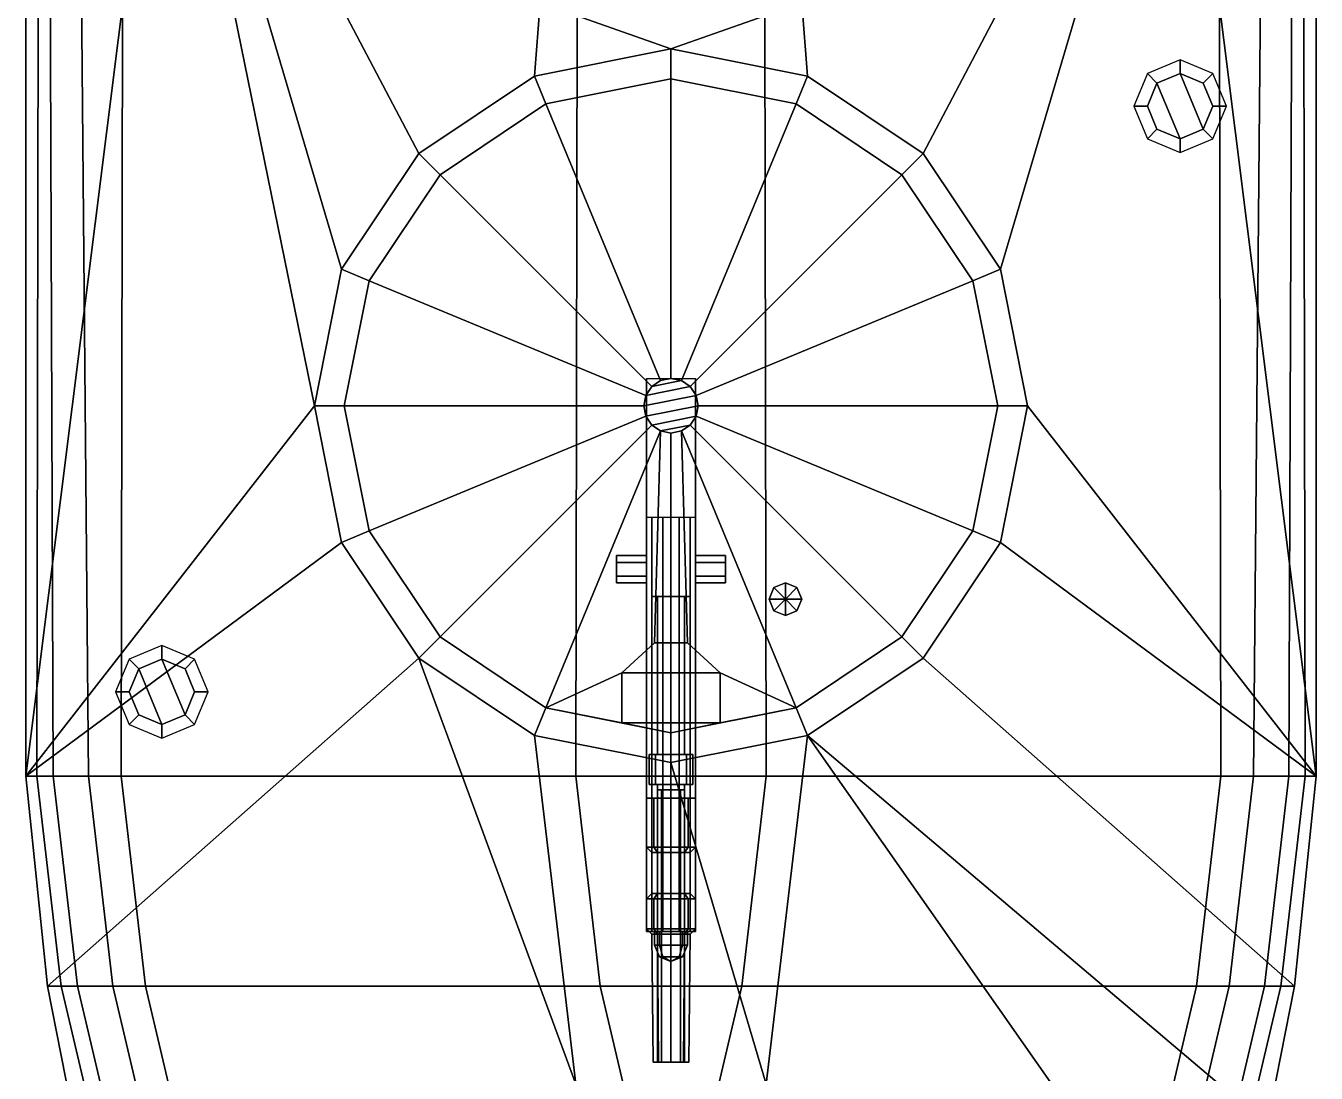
# Model space of a CAD drawing. Header units: millimetres. Extents: x -2.4 to 2.4, y -9.6 to 15.3.
# Drawn here: x -2.37 to 2.37, y -5.94 to -2.095 of the extents above; entities that cross this region are included whole.
import ezdxf

# ---------------------------------------------------------------- set-up
doc = ezdxf.new("R2010")
doc.units = ezdxf.units.MM
for name, color, linetype in [('gun', 1, 'Continuous'), ('sleeve', 5, 'Continuous'), ('superstructure', 3, 'Continuous'), ('turret', 2, 'Continuous')]:
    doc.layers.add(name, color=color, linetype=linetype)

msp = doc.modelspace()

# ---------------------------------------------------------------- linework, layer by layer
for points in [[(-2.37, 0.76, 0.71), (-2.37, 0.76, 0.54), (-2.37, -4.85, 0.54), (-2.37, -4.85, 0.71)], [(-2.37, 0.76, 0.54), (-2.32, 0.76, 0.54), (-2.33, -4.85, 0.54), (-2.37, -4.85, 0.54)], [(-2.32, 0.76), (-2.33, -4.85), (-2.33, -4.85, 0.54), (-2.32, 0.76, 0.54)], [(-2.29, 0.76, -0.21), (-2.27, -4.85, -0.23), (-2.33, -4.85), (-2.32, 0.76)], [(-2.19, 0.76, -0.34), (-2.14, -4.85, -0.36), (-2.27, -4.85, -0.23), (-2.29, 0.76, -0.21)], [(-2.01, 0.76, -0.41), (-2.02, -4.85, -0.39), (-2.14, -4.85, -0.36), (-2.19, 0.76, -0.34)], [(-0.34, 0.76, -0.42), (-0.35, -4.85, -0.42), (-2.02, -4.85, -0.39), (-2.01, 0.76, -0.41)], [(0.35, -4.85, -0.42), (-0.35, -4.85, -0.42), (-0.34, 0.76, -0.42), (0.34, 0.76, -0.42)], [(2.02, -4.85, -0.39), (0.35, -4.85, -0.42), (0.34, 0.76, -0.42), (2.01, 0.76, -0.41)], [(2.14, -4.85, -0.36), (2.02, -4.85, -0.39), (2.01, 0.76, -0.41), (2.19, 0.76, -0.34)], [(2.27, -4.85, -0.23), (2.14, -4.85, -0.36), (2.19, 0.76, -0.34), (2.29, 0.76, -0.21)], [(2.33, -4.85), (2.27, -4.85, -0.23), (2.29, 0.76, -0.21), (2.32, 0.76)], [(2.33, -4.85, 0.54), (2.33, -4.85), (2.32, 0.76), (2.32, 0.76, 0.54)], [(2.37, -4.85, 0.54), (2.33, -4.85, 0.54), (2.32, 0.76, 0.54), (2.37, 0.76, 0.54)], [(2.37, -4.85, 0.71), (2.37, -4.85, 0.54), (2.37, 0.76, 0.54), (2.37, 0.76, 0.71)], [(-2.37, -4.85, 0.54), (-2.33, -4.85, 0.54), (-2.24, -5.62, 0.54), (-2.29, -5.62, 0.54)], [(-2.37, -4.85, 0.71), (-2.37, -4.85, 0.54), (-2.29, -5.62, 0.54), (-2.29, -5.62, 0.71)], [(-2.27, -4.85, -0.23), (-2.18, -5.62, -0.23), (-2.24, -5.62), (-2.33, -4.85)], [(-2.33, -4.85), (-2.24, -5.62), (-2.24, -5.62, 0.54), (-2.33, -4.85, 0.54)], [(-2.14, -4.85, -0.36), (-2.05, -5.62, -0.36), (-2.18, -5.62, -0.23), (-2.27, -4.85, -0.23)], [(-2.02, -4.85, -0.39), (-1.93, -5.62, -0.39), (-2.05, -5.62, -0.36), (-2.14, -4.85, -0.36)], [(-0.35, -4.85, -0.42), (-0.26, -5.62, -0.42), (-1.93, -5.62, -0.39), (-2.02, -4.85, -0.39)], [(0.35, -4.85, -0.42), (0.26, -5.62, -0.42), (-0.26, -5.62, -0.42), (-0.35, -4.85, -0.42)], [(2.02, -4.85, -0.39), (1.93, -5.62, -0.39), (0.26, -5.62, -0.42), (0.35, -4.85, -0.42)], [(2.05, -5.62, -0.36), (1.93, -5.62, -0.39), (2.02, -4.85, -0.39), (2.14, -4.85, -0.36)], [(2.18, -5.62, -0.23), (2.05, -5.62, -0.36), (2.14, -4.85, -0.36), (2.27, -4.85, -0.23)], [(2.24, -5.62), (2.18, -5.62, -0.23), (2.27, -4.85, -0.23), (2.33, -4.85)], [(2.29, -5.62, 0.54), (2.24, -5.62, 0.54), (2.33, -4.85, 0.54), (2.37, -4.85, 0.54)], [(2.24, -5.62, 0.54), (2.24, -5.62), (2.33, -4.85), (2.33, -4.85, 0.54)], [(2.29, -5.62, 0.71), (2.29, -5.62, 0.54), (2.37, -4.85, 0.54), (2.37, -4.85, 0.71)], [(-2.29, -5.62, 0.71), (-2.29, -5.62, 0.54), (-2.19, -6.13, 0.54), (-2.19, -6.13, 0.71)], [(-2.29, -5.62, 0.54), (-2.24, -5.62, 0.54), (-2.12, -6.13, 0.54), (-2.19, -6.13, 0.54)], [(-2.18, -5.62, -0.23), (-2.06, -6.13, -0.23), (-2.12, -6.13), (-2.24, -5.62)], [(-2.24, -5.62), (-2.12, -6.13), (-2.12, -6.13, 0.54), (-2.24, -5.62, 0.54)], [(-2.05, -5.62, -0.36), (-1.93, -6.13, -0.36), (-2.06, -6.13, -0.23), (-2.18, -5.62, -0.23)], [(-1.93, -5.62, -0.39), (-1.81, -6.13, -0.39), (-1.93, -6.13, -0.36), (-2.05, -5.62, -0.36)], [(-0.26, -5.62, -0.42), (-0.14, -6.13, -0.42), (-1.81, -6.13, -0.39), (-1.93, -5.62, -0.39)], [(0.26, -5.62, -0.42), (0.14, -6.13, -0.42), (-0.14, -6.13, -0.42), (-0.26, -5.62, -0.42)], [(1.93, -5.62, -0.39), (1.81, -6.13, -0.39), (0.14, -6.13, -0.42), (0.26, -5.62, -0.42)], [(1.93, -6.13, -0.36), (1.81, -6.13, -0.39), (1.93, -5.62, -0.39), (2.05, -5.62, -0.36)], [(2.06, -6.13, -0.23), (1.93, -6.13, -0.36), (2.05, -5.62, -0.36), (2.18, -5.62, -0.23)], [(2.12, -6.13), (2.06, -6.13, -0.23), (2.18, -5.62, -0.23), (2.24, -5.62)], [(2.19, -6.13, 0.54), (2.12, -6.13, 0.54), (2.24, -5.62, 0.54), (2.29, -5.62, 0.54)], [(2.12, -6.13, 0.54), (2.12, -6.13), (2.24, -5.62), (2.24, -5.62, 0.54)], [(2.19, -6.13, 0.71), (2.19, -6.13, 0.54), (2.29, -5.62, 0.54), (2.29, -5.62, 0.71)]]:
    msp.add_3dface(points)
at = {"layer": 'gun'}
for points in [[(-0.0495, -4.77, 1.1205), (-0.07, -4.77, 1.17), (-0.07, -4.19, 1.17), (-0.0495, -4.19, 1.1205)], [(-0.07, -4.77, 1.17), (-0.0495, -4.77, 1.2195), (-0.0495, -4.19, 1.2195), (-0.07, -4.19, 1.17)], [(0, -4.77, 1.1), (-0.0495, -4.77, 1.1205), (-0.0495, -4.19, 1.1205), (0, -4.19, 1.1)], [(-0.0495, -4.77, 1.2195), (0, -4.77, 1.24), (0, -4.19, 1.24), (-0.0495, -4.19, 1.2195)], [(0.0495, -4.77, 1.1205), (0, -4.77, 1.1), (0, -4.19, 1.1), (0.0495, -4.19, 1.1205)], [(0, -4.77, 1.24), (0.0495, -4.77, 1.2195), (0.0495, -4.19, 1.2195), (0, -4.19, 1.24)], [(0.07, -4.77, 1.17), (0.0495, -4.77, 1.1205), (0.0495, -4.19, 1.1205), (0.07, -4.19, 1.17)], [(0.0495, -4.77, 1.2195), (0.07, -4.77, 1.17), (0.07, -4.19, 1.17), (0.0495, -4.19, 1.2195)], [(-0.0566, -4.77, 1.1134), (-0.08, -4.77, 1.17), (-0.07, -4.77, 1.17), (-0.0495, -4.77, 1.1205)], [(-0.0566, -4.88, 1.1134), (-0.08, -4.88, 1.17), (-0.08, -4.77, 1.17), (-0.0566, -4.77, 1.1134)], [(-0.08, -4.77, 1.17), (-0.0566, -4.77, 1.2266), (-0.0495, -4.77, 1.2195), (-0.07, -4.77, 1.17)], [(-0.08, -4.88, 1.17), (-0.0566, -4.88, 1.2266), (-0.0566, -4.77, 1.2266), (-0.08, -4.77, 1.17)], [(0, -4.77, 1.09), (-0.0566, -4.77, 1.1134), (-0.0495, -4.77, 1.1205), (0, -4.77, 1.1)], [(0, -4.88, 1.09), (-0.0566, -4.88, 1.1134), (-0.0566, -4.77, 1.1134), (0, -4.77, 1.09)], [(-0.0566, -4.77, 1.2266), (0, -4.77, 1.25), (0, -4.77, 1.24), (-0.0495, -4.77, 1.2195)], [(-0.0566, -4.88, 1.2266), (0, -4.88, 1.25), (0, -4.77, 1.25), (-0.0566, -4.77, 1.2266)], [(0.0566, -4.77, 1.1134), (0, -4.77, 1.09), (0, -4.77, 1.1), (0.0495, -4.77, 1.1205)], [(0.0566, -4.88, 1.1134), (0, -4.88, 1.09), (0, -4.77, 1.09), (0.0566, -4.77, 1.1134)], [(0, -4.77, 1.25), (0.0566, -4.77, 1.2266), (0.0495, -4.77, 1.2195), (0, -4.77, 1.24)], [(0, -4.88, 1.25), (0.0566, -4.88, 1.2266), (0.0566, -4.77, 1.2266), (0, -4.77, 1.25)], [(0.08, -4.77, 1.17), (0.0566, -4.77, 1.1134), (0.0495, -4.77, 1.1205), (0.07, -4.77, 1.17)], [(0.0566, -4.77, 1.2266), (0.08, -4.77, 1.17), (0.07, -4.77, 1.17), (0.0495, -4.77, 1.2195)], [(0.08, -4.88, 1.17), (0.0566, -4.88, 1.1134), (0.0566, -4.77, 1.1134), (0.08, -4.77, 1.17)], [(0.0566, -4.88, 1.2266), (0.08, -4.88, 1.17), (0.08, -4.77, 1.17), (0.0566, -4.77, 1.2266)], [(-0.0495, -4.88, 1.1205), (-0.07, -4.88, 1.17), (-0.08, -4.88, 1.17), (-0.0566, -4.88, 1.1134)], [(-0.07, -4.88, 1.17), (-0.0495, -4.88, 1.2195), (-0.0566, -4.88, 1.2266), (-0.08, -4.88, 1.17)], [(-0.0495, -4.93, 1.1205), (-0.07, -4.93, 1.17), (-0.07, -4.88, 1.17), (-0.0495, -4.88, 1.1205)], [(-0.07, -4.93, 1.17), (-0.0495, -4.93, 1.2195), (-0.0495, -4.88, 1.2195), (-0.07, -4.88, 1.17)], [(0, -4.88, 1.1), (-0.0495, -4.88, 1.1205), (-0.0566, -4.88, 1.1134), (0, -4.88, 1.09)], [(-0.0495, -4.88, 1.2195), (0, -4.88, 1.24), (0, -4.88, 1.25), (-0.0566, -4.88, 1.2266)], [(0, -4.93, 1.1), (-0.0495, -4.93, 1.1205), (-0.0495, -4.88, 1.1205), (0, -4.88, 1.1)], [(-0.0495, -4.93, 1.2195), (0, -4.93, 1.24), (0, -4.88, 1.24), (-0.0495, -4.88, 1.2195)], [(0.0495, -4.88, 1.1205), (0, -4.88, 1.1), (0, -4.88, 1.09), (0.0566, -4.88, 1.1134)], [(0.0495, -4.93, 1.1205), (0, -4.93, 1.1), (0, -4.88, 1.1), (0.0495, -4.88, 1.1205)], [(0, -4.88, 1.24), (0.0495, -4.88, 1.2195), (0.0566, -4.88, 1.2266), (0, -4.88, 1.25)], [(0, -4.93, 1.24), (0.0495, -4.93, 1.2195), (0.0495, -4.88, 1.2195), (0, -4.88, 1.24)], [(0.07, -4.88, 1.17), (0.0495, -4.88, 1.1205), (0.0566, -4.88, 1.1134), (0.08, -4.88, 1.17)], [(0.0495, -4.88, 1.2195), (0.07, -4.88, 1.17), (0.08, -4.88, 1.17), (0.0566, -4.88, 1.2266)], [(0.07, -4.93, 1.17), (0.0495, -4.93, 1.1205), (0.0495, -4.88, 1.1205), (0.07, -4.88, 1.17)], [(0.0495, -4.93, 1.2195), (0.07, -4.93, 1.17), (0.07, -4.88, 1.17), (0.0495, -4.88, 1.2195)], [(-0.05, -5.9, 1.17), (-0.0354, -5.9, 1.1346), (-0.0354, -4.9, 1.1346), (-0.05, -4.9, 1.17)], [(-0.0354, -5.9, 1.2054), (-0.05, -5.9, 1.17), (-0.05, -4.9, 1.17), (-0.0354, -4.9, 1.2054)], [(0, -5.9, 1.22), (-0.0354, -5.9, 1.2054), (-0.0354, -4.9, 1.2054), (0, -4.9, 1.22)], [(-0.0354, -5.9, 1.1346), (0, -5.9, 1.12), (0, -4.9, 1.12), (-0.0354, -4.9, 1.1346)], [(0.0354, -5.9, 1.2054), (0, -5.9, 1.22), (0, -4.9, 1.22), (0.0354, -4.9, 1.2054)], [(0, -5.9, 1.12), (0.0354, -5.9, 1.1346), (0.0354, -4.9, 1.1346), (0, -4.9, 1.12)], [(0.0354, -5.9, 1.1346), (0.05, -5.9, 1.17), (0.05, -4.9, 1.17), (0.0354, -4.9, 1.1346)], [(0.05, -5.9, 1.17), (0.0354, -5.9, 1.2054), (0.0354, -4.9, 1.2054), (0.05, -4.9, 1.17)], [(-0.0636, -4.93, 1.1064), (-0.09, -4.93, 1.17), (-0.07, -4.93, 1.17), (-0.0495, -4.93, 1.1205)], [(-0.0636, -5.11, 1.1064), (-0.09, -5.11, 1.17), (-0.09, -4.93, 1.17), (-0.0636, -4.93, 1.1064)], [(-0.09, -4.93, 1.17), (-0.0636, -4.93, 1.2336), (-0.0495, -4.93, 1.2195), (-0.07, -4.93, 1.17)], [(-0.09, -5.11, 1.17), (-0.0636, -5.11, 1.2336), (-0.0636, -4.93, 1.2336), (-0.09, -4.93, 1.17)], [(0, -4.93, 1.08), (-0.0636, -4.93, 1.1064), (-0.0495, -4.93, 1.1205), (0, -4.93, 1.1)], [(0, -5.11, 1.08), (-0.0636, -5.11, 1.1064), (-0.0636, -4.93, 1.1064), (0, -4.93, 1.08)], [(-0.0636, -4.93, 1.2336), (0, -4.93, 1.26), (0, -4.93, 1.24), (-0.0495, -4.93, 1.2195)], [(-0.0636, -5.11, 1.2336), (0, -5.11, 1.26), (0, -4.93, 1.26), (-0.0636, -4.93, 1.2336)], [(0.0636, -4.93, 1.1064), (0, -4.93, 1.08), (0, -4.93, 1.1), (0.0495, -4.93, 1.1205)], [(0.0636, -5.11, 1.1064), (0, -5.11, 1.08), (0, -4.93, 1.08), (0.0636, -4.93, 1.1064)], [(0, -4.93, 1.26), (0.0636, -4.93, 1.2336), (0.0495, -4.93, 1.2195), (0, -4.93, 1.24)], [(0, -5.11, 1.26), (0.0636, -5.11, 1.2336), (0.0636, -4.93, 1.2336), (0, -4.93, 1.26)], [(0.09, -4.93, 1.17), (0.0636, -4.93, 1.1064), (0.0495, -4.93, 1.1205), (0.07, -4.93, 1.17)], [(0.0636, -4.93, 1.2336), (0.09, -4.93, 1.17), (0.07, -4.93, 1.17), (0.0495, -4.93, 1.2195)], [(0.09, -5.11, 1.17), (0.0636, -5.11, 1.1064), (0.0636, -4.93, 1.1064), (0.09, -4.93, 1.17)], [(0.0636, -5.11, 1.2336), (0.09, -5.11, 1.17), (0.09, -4.93, 1.17), (0.0636, -4.93, 1.2336)], [(-0.0495, -5.13, 1.1205), (-0.07, -5.13, 1.17), (-0.09, -5.11, 1.17), (-0.0636, -5.11, 1.1064)], [(-0.07, -5.13, 1.17), (-0.0495, -5.13, 1.2195), (-0.0636, -5.11, 1.2336), (-0.09, -5.11, 1.17)], [(0, -5.13, 1.1), (-0.0495, -5.13, 1.1205), (-0.0636, -5.11, 1.1064), (0, -5.11, 1.08)], [(-0.0495, -5.13, 1.2195), (0, -5.13, 1.24), (0, -5.11, 1.26), (-0.0636, -5.11, 1.2336)], [(0.0495, -5.13, 1.1205), (0, -5.13, 1.1), (0, -5.11, 1.08), (0.0636, -5.11, 1.1064)], [(0, -5.13, 1.24), (0.0495, -5.13, 1.2195), (0.0636, -5.11, 1.2336), (0, -5.11, 1.26)], [(0.07, -5.13, 1.17), (0.0495, -5.13, 1.1205), (0.0636, -5.11, 1.1064), (0.09, -5.11, 1.17)], [(0.0495, -5.13, 1.2195), (0.07, -5.13, 1.17), (0.09, -5.11, 1.17), (0.0636, -5.11, 1.2336)], [(-0.0495, -5.28, 1.1205), (-0.07, -5.28, 1.17), (-0.07, -5.13, 1.17), (-0.0495, -5.13, 1.1205)], [(-0.07, -5.28, 1.17), (-0.0495, -5.28, 1.2195), (-0.0495, -5.13, 1.2195), (-0.07, -5.13, 1.17)], [(0, -5.28, 1.1), (-0.0495, -5.28, 1.1205), (-0.0495, -5.13, 1.1205), (0, -5.13, 1.1)], [(-0.0495, -5.28, 1.2195), (0, -5.28, 1.24), (0, -5.13, 1.24), (-0.0495, -5.13, 1.2195)], [(0.0495, -5.28, 1.1205), (0, -5.28, 1.1), (0, -5.13, 1.1), (0.0495, -5.13, 1.1205)], [(0, -5.28, 1.24), (0.0495, -5.28, 1.2195), (0.0495, -5.13, 1.2195), (0, -5.13, 1.24)], [(0.07, -5.28, 1.17), (0.0495, -5.28, 1.1205), (0.0495, -5.13, 1.1205), (0.07, -5.13, 1.17)], [(0.0495, -5.28, 1.2195), (0.07, -5.28, 1.17), (0.07, -5.13, 1.17), (0.0495, -5.13, 1.2195)], [(-0.07, -5.28, 1.17), (-0.0495, -5.28, 1.1205), (-0.0636, -5.3, 1.1064), (-0.09, -5.3, 1.17)], [(-0.0495, -5.28, 1.2195), (-0.07, -5.28, 1.17), (-0.09, -5.3, 1.17), (-0.0636, -5.3, 1.2336)], [(-0.0636, -5.41, 1.1064), (-0.09, -5.41, 1.17), (-0.09, -5.3, 1.17), (-0.0636, -5.3, 1.1064)], [(-0.09, -5.41, 1.17), (-0.0636, -5.41, 1.2336), (-0.0636, -5.3, 1.2336), (-0.09, -5.3, 1.17)], [(-0.0495, -5.28, 1.1205), (0, -5.28, 1.1), (0, -5.3, 1.08), (-0.0636, -5.3, 1.1064)], [(0, -5.28, 1.24), (-0.0495, -5.28, 1.2195), (-0.0636, -5.3, 1.2336), (0, -5.3, 1.26)], [(0, -5.41, 1.08), (-0.0636, -5.41, 1.1064), (-0.0636, -5.3, 1.1064), (0, -5.3, 1.08)], [(-0.0636, -5.41, 1.2336), (0, -5.41, 1.26), (0, -5.3, 1.26), (-0.0636, -5.3, 1.2336)], [(0, -5.28, 1.1), (0.0495, -5.28, 1.1205), (0.0636, -5.3, 1.1064), (0, -5.3, 1.08)], [(0.0495, -5.28, 1.2195), (0, -5.28, 1.24), (0, -5.3, 1.26), (0.0636, -5.3, 1.2336)], [(0.0636, -5.41, 1.1064), (0, -5.41, 1.08), (0, -5.3, 1.08), (0.0636, -5.3, 1.1064)], [(0, -5.41, 1.26), (0.0636, -5.41, 1.2336), (0.0636, -5.3, 1.2336), (0, -5.3, 1.26)], [(0.0495, -5.28, 1.1205), (0.07, -5.28, 1.17), (0.09, -5.3, 1.17), (0.0636, -5.3, 1.1064)], [(0.07, -5.28, 1.17), (0.0495, -5.28, 1.2195), (0.0636, -5.3, 1.2336), (0.09, -5.3, 1.17)], [(0.09, -5.41, 1.17), (0.0636, -5.41, 1.1064), (0.0636, -5.3, 1.1064), (0.09, -5.3, 1.17)], [(0.0636, -5.41, 1.2336), (0.09, -5.41, 1.17), (0.09, -5.3, 1.17), (0.0636, -5.3, 1.2336)], [(-0.0495, -5.43, 1.1205), (-0.07, -5.43, 1.17), (-0.09, -5.41, 1.17), (-0.0636, -5.41, 1.1064)], [(-0.07, -5.43, 1.17), (-0.0495, -5.43, 1.2195), (-0.0636, -5.41, 1.2336), (-0.09, -5.41, 1.17)], [(-0.046, -5.9, 1.124), (-0.065, -5.9, 1.17), (-0.07, -5.43, 1.17), (-0.0495, -5.43, 1.1205)], [(-0.065, -5.9, 1.17), (-0.046, -5.9, 1.216), (-0.0495, -5.43, 1.2195), (-0.07, -5.43, 1.17)], [(0, -5.43, 1.1), (-0.0495, -5.43, 1.1205), (-0.0636, -5.41, 1.1064), (0, -5.41, 1.08)], [(-0.0495, -5.43, 1.2195), (0, -5.43, 1.24), (0, -5.41, 1.26), (-0.0636, -5.41, 1.2336)], [(0, -5.9, 1.105), (-0.046, -5.9, 1.124), (-0.0495, -5.43, 1.1205), (0, -5.43, 1.1)], [(-0.046, -5.9, 1.216), (0, -5.9, 1.235), (0, -5.43, 1.24), (-0.0495, -5.43, 1.2195)], [(0.0495, -5.43, 1.1205), (0, -5.43, 1.1), (0, -5.41, 1.08), (0.0636, -5.41, 1.1064)], [(0, -5.43, 1.24), (0.0495, -5.43, 1.2195), (0.0636, -5.41, 1.2336), (0, -5.41, 1.26)], [(0.046, -5.9, 1.124), (0, -5.9, 1.105), (0, -5.43, 1.1), (0.0495, -5.43, 1.1205)], [(0, -5.9, 1.235), (0.046, -5.9, 1.216), (0.0495, -5.43, 1.2195), (0, -5.43, 1.24)], [(0.065, -5.9, 1.17), (0.046, -5.9, 1.124), (0.0495, -5.43, 1.1205), (0.07, -5.43, 1.17)], [(0.046, -5.9, 1.216), (0.065, -5.9, 1.17), (0.07, -5.43, 1.17), (0.0495, -5.43, 1.2195)], [(0.07, -5.43, 1.17), (0.0495, -5.43, 1.1205), (0.0636, -5.41, 1.1064), (0.09, -5.41, 1.17)], [(0.0495, -5.43, 1.2195), (0.07, -5.43, 1.17), (0.09, -5.41, 1.17), (0.0636, -5.41, 1.2336)], [(-0.05, -5.9, 1.17), (-0.0354, -5.9, 1.2054), (-0.046, -5.9, 1.216), (-0.065, -5.9, 1.17)], [(-0.0354, -5.9, 1.1346), (-0.05, -5.9, 1.17), (-0.065, -5.9, 1.17), (-0.046, -5.9, 1.124)], [(0, -5.9, 1.12), (-0.0354, -5.9, 1.1346), (-0.046, -5.9, 1.124), (0, -5.9, 1.105)], [(-0.0354, -5.9, 1.2054), (0, -5.9, 1.22), (0, -5.9, 1.235), (-0.046, -5.9, 1.216)], [(0.0354, -5.9, 1.1346), (0, -5.9, 1.12), (0, -5.9, 1.105), (0.046, -5.9, 1.124)], [(0, -5.9, 1.22), (0.0354, -5.9, 1.2054), (0.046, -5.9, 1.216), (0, -5.9, 1.235)], [(0.05, -5.9, 1.17), (0.0354, -5.9, 1.1346), (0.046, -5.9, 1.124), (0.065, -5.9, 1.17)], [(0.0354, -5.9, 1.2054), (0.05, -5.9, 1.17), (0.065, -5.9, 1.17), (0.046, -5.9, 1.216)]]:
    msp.add_3dface(points, dxfattribs=at)
at = {"layer": 'sleeve'}
for points in [[(-0.09, -3.39, 1.04), (-0.09, -3.39, 0.87), (-0.09, -5.42, 0.87), (-0.09, -5.42, 1.04)], [(-0.09, -3.39, 0.87), (0.09, -3.39, 0.87), (0.09, -5.42, 0.87), (-0.09, -5.42, 0.87)], [(0.09, -5.42, 1.04), (0.09, -5.42, 0.87), (0.09, -3.39, 0.87), (0.09, -3.39, 1.04)], [(-0.07, -3.9, 1.1), (-0.09, -3.9, 1.1), (-0.09, -5.42, 1.1), (-0.07, -5.42, 1.1)], [(-0.09, -3.9, 1.1), (-0.09, -3.9, 1.04), (-0.09, -5.42, 1.04), (-0.09, -5.42, 1.1)], [(-0.07, -5.42, 1.1), (-0.03, -5.42, 1.04), (-0.03, -3.9, 1.04), (-0.07, -3.9, 1.1)], [(-0.03, -5.42, 1.04), (0.03, -5.42, 1.04), (0.03, -3.9, 1.04), (-0.03, -3.9, 1.04)], [(0.07, -3.9, 1.1), (0.03, -3.9, 1.04), (0.03, -5.42, 1.04), (0.07, -5.42, 1.1)], [(0.07, -5.42, 1.1), (0.09, -5.42, 1.1), (0.09, -3.9, 1.1), (0.07, -3.9, 1.1)], [(0.09, -5.42, 1.1), (0.09, -5.42, 1.04), (0.09, -3.9, 1.04), (0.09, -3.9, 1.1)], [(-0.09, -4.04, 1.04), (-0.09, -4.065, 0.9967), (-0.2, -4.065, 0.9967), (-0.2, -4.04, 1.04)], [(-0.2, -4.14, 1.04), (-0.2, -4.04, 1.04), (-0.2, -4.065, 0.9967), (-0.2, -4.115, 0.9967)], [(-0.09, -4.065, 1.0833), (-0.09, -4.04, 1.04), (-0.2, -4.04, 1.04), (-0.2, -4.065, 1.0833)], [(-0.2, -4.115, 1.0833), (-0.2, -4.065, 1.0833), (-0.2, -4.04, 1.04), (-0.2, -4.14, 1.04)], [(-0.09, -4.065, 0.9967), (-0.09, -4.115, 0.9967), (-0.2, -4.115, 0.9967), (-0.2, -4.065, 0.9967)], [(-0.09, -4.115, 1.0833), (-0.09, -4.065, 1.0833), (-0.2, -4.065, 1.0833), (-0.2, -4.115, 1.0833)], [(0.09, -4.065, 0.9967), (0.09, -4.04, 1.04), (0.2, -4.04, 1.04), (0.2, -4.065, 0.9967)], [(0.09, -4.04, 1.04), (0.09, -4.065, 1.0833), (0.2, -4.065, 1.0833), (0.2, -4.04, 1.04)], [(0.09, -4.115, 0.9967), (0.09, -4.065, 0.9967), (0.2, -4.065, 0.9967), (0.2, -4.115, 0.9967)], [(0.09, -4.065, 1.0833), (0.09, -4.115, 1.0833), (0.2, -4.115, 1.0833), (0.2, -4.065, 1.0833)], [(0.2, -4.04, 1.04), (0.2, -4.14, 1.04), (0.2, -4.115, 0.9967), (0.2, -4.065, 0.9967)], [(0.2, -4.065, 1.0833), (0.2, -4.115, 1.0833), (0.2, -4.14, 1.04), (0.2, -4.04, 1.04)], [(-0.09, -4.115, 0.9967), (-0.09, -4.14, 1.04), (-0.2, -4.14, 1.04), (-0.2, -4.115, 0.9967)], [(-0.09, -4.14, 1.04), (-0.09, -4.115, 1.0833), (-0.2, -4.115, 1.0833), (-0.2, -4.14, 1.04)], [(0.09, -4.14, 1.04), (0.09, -4.115, 0.9967), (0.2, -4.115, 0.9967), (0.2, -4.14, 1.04)], [(0.09, -4.115, 1.0833), (0.09, -4.14, 1.04), (0.2, -4.14, 1.04), (0.2, -4.115, 1.0833)], [(-0.09, -5.42, 0.87), (0.09, -5.42, 0.87), (0.09, -5.42, 1.04), (-0.09, -5.42, 1.04)], [(-0.09, -5.42, 1.1), (-0.09, -5.42, 1.04), (-0.03, -5.42, 1.04), (-0.07, -5.42, 1.1)], [(-0.0424, -5.47, 0.8976), (-0.06, -5.47, 0.94), (-0.06, -5.42, 0.94), (-0.0424, -5.42, 0.8976)], [(-0.06, -5.47, 0.94), (-0.0424, -5.47, 0.9824), (-0.0424, -5.42, 0.9824), (-0.06, -5.42, 0.94)], [(0, -5.47, 0.88), (-0.0424, -5.47, 0.8976), (-0.0424, -5.42, 0.8976), (0, -5.42, 0.88)], [(-0.0424, -5.47, 0.9824), (0, -5.47, 1), (0, -5.42, 1), (-0.0424, -5.42, 0.9824)], [(0.0424, -5.47, 0.8976), (0, -5.47, 0.88), (0, -5.42, 0.88), (0.0424, -5.42, 0.8976)], [(0, -5.47, 1), (0.0424, -5.47, 0.9824), (0.0424, -5.42, 0.9824), (0, -5.42, 1)], [(0.03, -5.42, 1.04), (0.09, -5.42, 1.04), (0.09, -5.42, 1.1), (0.07, -5.42, 1.1)], [(0.06, -5.47, 0.94), (0.0424, -5.47, 0.8976), (0.0424, -5.42, 0.8976), (0.06, -5.42, 0.94)], [(0.0424, -5.47, 0.9824), (0.06, -5.47, 0.94), (0.06, -5.42, 0.94), (0.0424, -5.42, 0.9824)], [(-0.0424, -5.5124, 0.94), (-0.06, -5.47, 0.94), (-0.0424, -5.47, 0.8976), (-0.03, -5.5124, 0.91)], [(-0.03, -5.5124, 0.97), (-0.0424, -5.47, 0.9824), (-0.06, -5.47, 0.94), (-0.0424, -5.5124, 0.94)], [(-0.03, -5.5124, 0.91), (-0.0424, -5.47, 0.8976), (0, -5.47, 0.88), (0, -5.5124, 0.8976)], [(0, -5.5124, 0.9824), (0, -5.47, 1), (-0.0424, -5.47, 0.9824), (-0.03, -5.5124, 0.97)], [(0, -5.5124, 0.8976), (0, -5.47, 0.88), (0.0424, -5.47, 0.8976), (0.03, -5.5124, 0.91)], [(0.03, -5.5124, 0.97), (0.0424, -5.47, 0.9824), (0, -5.47, 1), (0, -5.5124, 0.9824)], [(0.03, -5.5124, 0.91), (0.0424, -5.47, 0.8976), (0.06, -5.47, 0.94), (0.0424, -5.5124, 0.94)], [(0.0424, -5.5124, 0.94), (0.06, -5.47, 0.94), (0.0424, -5.47, 0.9824), (0.03, -5.5124, 0.97)], [(0, -5.53, 0.94), (-0.0424, -5.5124, 0.94), (-0.03, -5.5124, 0.91), (0, -5.53, 0.94)], [(0, -5.53, 0.94), (-0.03, -5.5124, 0.97), (-0.0424, -5.5124, 0.94), (0, -5.53, 0.94)], [(0, -5.53, 0.94), (-0.03, -5.5124, 0.91), (0, -5.5124, 0.8976), (0, -5.53, 0.94)], [(0, -5.53, 0.94), (0, -5.5124, 0.9824), (-0.03, -5.5124, 0.97), (0, -5.53, 0.94)], [(0, -5.53, 0.94), (0.03, -5.5124, 0.91), (0.0424, -5.5124, 0.94), (0, -5.53, 0.94)], [(0, -5.53, 0.94), (0, -5.5124, 0.8976), (0.03, -5.5124, 0.91), (0, -5.53, 0.94)], [(0, -5.53, 0.94), (0.03, -5.5124, 0.97), (0, -5.5124, 0.9824), (0, -5.53, 0.94)], [(0, -5.53, 0.94), (0.0424, -5.5124, 0.94), (0.03, -5.5124, 0.97), (0, -5.53, 0.94)]]:
    msp.add_3dface(points, dxfattribs=at)
at = {"layer": 'superstructure'}
for points in [[(-2.37, 0.76, 0.71), (-2.37, -4.85, 0.71), (-1.86, -0.79, 0.71), (-2, 0.58, 0.71)], [(1.86, -0.79, 0.71), (2.37, -4.85, 0.71), (2.37, 0.76, 0.71), (2, 0.58, 0.71)], [(-1.86, -0.79, 0.71), (-1.86, -0.79, 0.71), (-2.37, -4.85, 0.71), (-1.31, -3.49, 0.71)], [(-0.48, -2.01, 0.71), (-1.86, -0.79, 0.71), (-0.9263, -2.5637, 0.71), (-0.5013, -2.2797, 0.71)], [(-1.86, -0.79, 0.71), (-1.86, -0.79, 0.71), (-1.31, -3.49, 0.71), (-1.2103, -2.9887, 0.71)], [(-1.86, -0.79, 0.71), (-1.86, -0.79, 0.71), (-1.2103, -2.9887, 0.71), (-0.9263, -2.5637, 0.71)], [(1.86, -0.79, 0.71), (0.48, -2.01, 0.71), (0.5013, -2.2797, 0.71), (0.9263, -2.5637, 0.71)], [(1.86, -0.79, 0.71), (1.86, -0.79, 0.71), (0.9263, -2.5637, 0.71), (1.2103, -2.9887, 0.71)], [(2.37, -4.85, 0.71), (1.86, -0.79, 0.71), (1.2103, -2.9887, 0.71), (1.31, -3.49, 0.71)], [(-0.48, -2.01, 0.71), (-0.48, -2.01, 0.71), (-0.5013, -2.2797, 0.71), (0, -2.18, 0.71)], [(-0.48, -2.01, 0.71), (-0.48, -2.01, 0.71), (0, -2.18, 0.71), (0.48, -2.01, 0.71)], [(0, -2.18, 0.71), (0, -2.18, 0.71), (0.5013, -2.2797, 0.71), (0.48, -2.01, 0.71)], [(0, -2.18, 0.71), (-0.5013, -2.2797, 0.71), (-0.4592, -2.3813, 0.8), (0, -2.29, 0.8)], [(0.5013, -2.2797, 0.71), (0, -2.18, 0.71), (0, -2.29, 0.8), (0.4592, -2.3813, 0.8)], [(1.87, -2.22, 0.73), (1.7498, -2.2698, 0.73), (1.7851, -2.3051, 0.78), (1.87, -2.27, 0.78)], [(1.9902, -2.2698, 0.73), (1.87, -2.22, 0.73), (1.87, -2.27, 0.78), (1.9549, -2.3051, 0.78)], [(1.7498, -2.2698, 0.73), (1.7, -2.39, 0.73), (1.75, -2.39, 0.78), (1.7851, -2.3051, 0.78)], [(1.7851, -2.3051, 0.78), (1.87, -2.51, 0.78), (1.9549, -2.4749, 0.78), (1.87, -2.27, 0.78)], [(1.87, -2.27, 0.71), (1.7851, -2.3051, 0.71), (1.7851, -2.3051, 0.73), (1.87, -2.27, 0.73)], [(1.87, -2.27, 0.78), (1.9549, -2.4749, 0.78), (1.99, -2.39, 0.78), (1.9549, -2.3051, 0.78)], [(1.9549, -2.3051, 0.71), (1.87, -2.27, 0.71), (1.87, -2.27, 0.73), (1.9549, -2.3051, 0.73)], [(2.04, -2.39, 0.73), (1.9902, -2.2698, 0.73), (1.9549, -2.3051, 0.78), (1.99, -2.39, 0.78)], [(-0.5013, -2.2797, 0.71), (-0.9263, -2.5637, 0.71), (-0.8485, -2.6415, 0.8), (-0.4592, -2.3813, 0.8)], [(0.9263, -2.5637, 0.71), (0.5013, -2.2797, 0.71), (0.4592, -2.3813, 0.8), (0.8485, -2.6415, 0.8)], [(1.75, -2.39, 0.78), (1.7851, -2.4749, 0.78), (1.87, -2.51, 0.78), (1.7851, -2.3051, 0.78)], [(1.7851, -2.3051, 0.71), (1.75, -2.39, 0.71), (1.75, -2.39, 0.73), (1.7851, -2.3051, 0.73)], [(1.99, -2.39, 0.71), (1.9549, -2.3051, 0.71), (1.9549, -2.3051, 0.73), (1.99, -2.39, 0.73)], [(1.7, -2.39, 0.73), (1.7498, -2.5102, 0.73), (1.7851, -2.4749, 0.78), (1.75, -2.39, 0.78)], [(1.75, -2.39, 0.71), (1.7851, -2.4749, 0.71), (1.7851, -2.4749, 0.73), (1.75, -2.39, 0.73)], [(1.9549, -2.4749, 0.71), (1.99, -2.39, 0.71), (1.99, -2.39, 0.73), (1.9549, -2.4749, 0.73)], [(1.9902, -2.5102, 0.73), (2.04, -2.39, 0.73), (1.99, -2.39, 0.78), (1.9549, -2.4749, 0.78)], [(1.7498, -2.5102, 0.73), (1.87, -2.56, 0.73), (1.87, -2.51, 0.78), (1.7851, -2.4749, 0.78)], [(1.7851, -2.4749, 0.71), (1.87, -2.51, 0.71), (1.87, -2.51, 0.73), (1.7851, -2.4749, 0.73)], [(1.87, -2.51, 0.71), (1.9549, -2.4749, 0.71), (1.9549, -2.4749, 0.73), (1.87, -2.51, 0.73)], [(1.87, -2.56, 0.73), (1.9902, -2.5102, 0.73), (1.9549, -2.4749, 0.78), (1.87, -2.51, 0.78)], [(-0.9263, -2.5637, 0.71), (-1.2103, -2.9887, 0.71), (-1.1087, -3.0308, 0.8), (-0.8485, -2.6415, 0.8)], [(1.2103, -2.9887, 0.71), (0.9263, -2.5637, 0.71), (0.8485, -2.6415, 0.8), (1.1087, -3.0308, 0.8)], [(-1.2103, -2.9887, 0.71), (-1.31, -3.49, 0.71), (-1.2, -3.49, 0.8), (-1.1087, -3.0308, 0.8)], [(1.31, -3.49, 0.71), (1.2103, -2.9887, 0.71), (1.1087, -3.0308, 0.8), (1.2, -3.49, 0.8)], [(-2.37, -4.85, 0.71), (-2.37, -4.85, 0.71), (-1.2103, -3.9913, 0.71), (-1.31, -3.49, 0.71)], [(-1.31, -3.49, 0.71), (-1.2103, -3.9913, 0.71), (-1.1087, -3.9492, 0.8), (-1.2, -3.49, 0.8)], [(1.2103, -3.9913, 0.71), (1.31, -3.49, 0.71), (1.2, -3.49, 0.8), (1.1087, -3.9492, 0.8)], [(2.37, -4.85, 0.71), (2.37, -4.85, 0.71), (1.31, -3.49, 0.71), (1.2103, -3.9913, 0.71)], [(-1.2103, -3.9913, 0.71), (-0.9263, -4.4163, 0.71), (-0.8485, -4.3385, 0.8), (-1.1087, -3.9492, 0.8)], [(0.9263, -4.4163, 0.71), (1.2103, -3.9913, 0.71), (1.1087, -3.9492, 0.8), (0.8485, -4.3385, 0.8)], [(-2.37, -4.85, 0.71), (-2.29, -5.62, 0.71), (-0.9263, -4.4163, 0.71), (-1.2103, -3.9913, 0.71)], [(2.29, -5.62, 0.71), (2.37, -4.85, 0.71), (1.2103, -3.9913, 0.71), (0.9263, -4.4163, 0.71)], [(-0.9263, -4.4163, 0.71), (-0.5013, -4.7003, 0.71), (-0.4592, -4.5987, 0.8), (-0.8485, -4.3385, 0.8)], [(0.5013, -4.7003, 0.71), (0.9263, -4.4163, 0.71), (0.8485, -4.3385, 0.8), (0.4592, -4.5987, 0.8)], [(-1.87, -4.37, 0.73), (-1.9902, -4.4198, 0.73), (-1.9549, -4.4551, 0.78), (-1.87, -4.42, 0.78)], [(-1.7498, -4.4198, 0.73), (-1.87, -4.37, 0.73), (-1.87, -4.42, 0.78), (-1.7851, -4.4551, 0.78)], [(-2.29, -5.62, 0.71), (-2.19, -6.13, 0.71), (-0.35, -5.98, 0.71), (-0.9263, -4.4163, 0.71)], [(-1.9902, -4.4198, 0.73), (-2.04, -4.54, 0.73), (-1.99, -4.54, 0.78), (-1.9549, -4.4551, 0.78)], [(-1.99, -4.54, 0.78), (-1.9549, -4.6249, 0.78), (-1.87, -4.66, 0.78), (-1.9549, -4.4551, 0.78)], [(-1.9549, -4.4551, 0.71), (-1.99, -4.54, 0.71), (-1.99, -4.54, 0.73), (-1.9549, -4.4551, 0.73)], [(-1.9549, -4.4551, 0.78), (-1.87, -4.66, 0.78), (-1.7851, -4.6249, 0.78), (-1.87, -4.42, 0.78)], [(-1.87, -4.42, 0.71), (-1.9549, -4.4551, 0.71), (-1.9549, -4.4551, 0.73), (-1.87, -4.42, 0.73)], [(-1.87, -4.42, 0.78), (-1.7851, -4.6249, 0.78), (-1.75, -4.54, 0.78), (-1.7851, -4.4551, 0.78)], [(-1.7851, -4.4551, 0.71), (-1.87, -4.42, 0.71), (-1.87, -4.42, 0.73), (-1.7851, -4.4551, 0.73)], [(-1.7, -4.54, 0.73), (-1.7498, -4.4198, 0.73), (-1.7851, -4.4551, 0.78), (-1.75, -4.54, 0.78)], [(-1.75, -4.54, 0.71), (-1.7851, -4.4551, 0.71), (-1.7851, -4.4551, 0.73), (-1.75, -4.54, 0.73)], [(-0.35, -5.98, 0.71), (-0.35, -5.98, 0.71), (-0.5013, -4.7003, 0.71), (-0.9263, -4.4163, 0.71)], [(2.19, -6.13, 0.71), (2.29, -5.62, 0.71), (0.9263, -4.4163, 0.71), (0.5013, -4.7003, 0.71)], [(-2.04, -4.54, 0.73), (-1.9902, -4.6602, 0.73), (-1.9549, -4.6249, 0.78), (-1.99, -4.54, 0.78)], [(-1.99, -4.54, 0.71), (-1.9549, -4.6249, 0.71), (-1.9549, -4.6249, 0.73), (-1.99, -4.54, 0.73)], [(-1.7851, -4.6249, 0.71), (-1.75, -4.54, 0.71), (-1.75, -4.54, 0.73), (-1.7851, -4.6249, 0.73)], [(-1.7498, -4.6602, 0.73), (-1.7, -4.54, 0.73), (-1.75, -4.54, 0.78), (-1.7851, -4.6249, 0.78)], [(-1.9902, -4.6602, 0.73), (-1.87, -4.71, 0.73), (-1.87, -4.66, 0.78), (-1.9549, -4.6249, 0.78)], [(-1.9549, -4.6249, 0.71), (-1.87, -4.66, 0.71), (-1.87, -4.66, 0.73), (-1.9549, -4.6249, 0.73)], [(-1.87, -4.66, 0.71), (-1.7851, -4.6249, 0.71), (-1.7851, -4.6249, 0.73), (-1.87, -4.66, 0.73)], [(-1.87, -4.71, 0.73), (-1.7498, -4.6602, 0.73), (-1.7851, -4.6249, 0.78), (-1.87, -4.66, 0.78)], [(-0.5013, -4.7003, 0.71), (0, -4.8, 0.71), (0, -4.69, 0.8), (-0.4592, -4.5987, 0.8)], [(0, -4.8, 0.71), (0.5013, -4.7003, 0.71), (0.4592, -4.5987, 0.8), (0, -4.69, 0.8)], [(-0.35, -5.98, 0.71), (0.35, -5.98, 0.71), (0, -4.8, 0.71), (-0.5013, -4.7003, 0.71)], [(0.35, -5.98, 0.71), (0.35, -5.98, 0.71), (0.5013, -4.7003, 0.71), (0, -4.8, 0.71)], [(0.35, -6.49, 0.71), (1.765, -6.5024, 0.71), (0.5013, -4.7003, 0.71), (0.35, -5.98, 0.71)], [(1.91, -6.57, 0.71), (2.19, -6.13, 0.71), (0.5013, -4.7003, 0.71), (1.765, -6.5024, 0.71)]]:
    msp.add_3dface(points, dxfattribs=at)
at = {"layer": 'turret'}
for points in [[(0, -2.29, 1.63), (-0.4592, -2.3813, 1.63), (-0.0383, -3.3976, 1.71), (0, -3.39, 1.71)], [(0, -2.29, 0.8), (-0.4592, -2.3813, 0.8), (-0.4592, -2.3813, 1.63), (0, -2.29, 1.63)], [(0.4592, -2.3813, 1.63), (0, -2.29, 1.63), (0, -3.39, 1.71), (0.0383, -3.3976, 1.71)], [(0.4592, -2.3813, 0.8), (0, -2.29, 0.8), (0, -2.29, 1.63), (0.4592, -2.3813, 1.63)], [(-0.4592, -2.3813, 1.63), (-0.8485, -2.6415, 1.63), (-0.0707, -3.4193, 1.71), (-0.0383, -3.3976, 1.71)], [(-0.4592, -2.3813, 0.8), (-0.8485, -2.6415, 0.8), (-0.8485, -2.6415, 1.63), (-0.4592, -2.3813, 1.63)], [(0.8485, -2.6415, 1.63), (0.4592, -2.3813, 1.63), (0.0383, -3.3976, 1.71), (0.0707, -3.4193, 1.71)], [(0.8485, -2.6415, 0.8), (0.4592, -2.3813, 0.8), (0.4592, -2.3813, 1.63), (0.8485, -2.6415, 1.63)], [(-0.8485, -2.6415, 1.63), (-1.1087, -3.0308, 1.63), (-0.0924, -3.4517, 1.71), (-0.0707, -3.4193, 1.71)], [(-0.8485, -2.6415, 0.8), (-1.1087, -3.0308, 0.8), (-1.1087, -3.0308, 1.63), (-0.8485, -2.6415, 1.63)], [(1.1087, -3.0308, 1.63), (0.8485, -2.6415, 1.63), (0.0707, -3.4193, 1.71), (0.0924, -3.4517, 1.71)], [(1.1087, -3.0308, 0.8), (0.8485, -2.6415, 0.8), (0.8485, -2.6415, 1.63), (1.1087, -3.0308, 1.63)], [(-1.1087, -3.0308, 1.63), (-1.2, -3.49, 1.63), (-0.1, -3.49, 1.71), (-0.0924, -3.4517, 1.71)], [(-1.1087, -3.0308, 0.8), (-1.2, -3.49, 0.8), (-1.2, -3.49, 1.63), (-1.1087, -3.0308, 1.63)], [(1.2, -3.49, 1.63), (1.1087, -3.0308, 1.63), (0.0924, -3.4517, 1.71), (0.1, -3.49, 1.71)], [(1.2, -3.49, 0.8), (1.1087, -3.0308, 0.8), (1.1087, -3.0308, 1.63), (1.2, -3.49, 1.63)], [(-0.0707, -3.4193, 1.71), (-0.0924, -3.4517, 1.71), (0.0707, -3.4193, 1.71), (0.0383, -3.3976, 1.71)], [(-0.0383, -3.3976, 1.71), (-0.0707, -3.4193, 1.71), (0.0383, -3.3976, 1.71), (0, -3.39, 1.71)], [(-0.0924, -3.4517, 1.71), (-0.1, -3.49, 1.71), (0.0924, -3.4517, 1.71), (0.0707, -3.4193, 1.71)], [(-0.1, -3.49, 1.71), (-0.0924, -3.5283, 1.71), (0.1, -3.49, 1.71), (0.0924, -3.4517, 1.71)], [(-1.2, -3.49, 1.63), (-1.1087, -3.9492, 1.63), (-0.0924, -3.5283, 1.71), (-0.1, -3.49, 1.71)], [(-1.2, -3.49, 0.8), (-1.1087, -3.9492, 0.8), (-1.1087, -3.9492, 1.63), (-1.2, -3.49, 1.63)], [(-0.0924, -3.5283, 1.71), (-0.0707, -3.5607, 1.71), (0.0924, -3.5283, 1.71), (0.1, -3.49, 1.71)], [(1.1087, -3.9492, 1.63), (1.2, -3.49, 1.63), (0.1, -3.49, 1.71), (0.0924, -3.5283, 1.71)], [(1.1087, -3.9492, 0.8), (1.2, -3.49, 0.8), (1.2, -3.49, 1.63), (1.1087, -3.9492, 1.63)], [(-1.1087, -3.9492, 1.63), (-0.8485, -4.3385, 1.63), (-0.0707, -3.5607, 1.71), (-0.0924, -3.5283, 1.71)], [(-0.0707, -3.5607, 1.71), (-0.0383, -3.5824, 1.71), (0.0707, -3.5607, 1.71), (0.0924, -3.5283, 1.71)], [(0.8485, -4.3385, 1.63), (1.1087, -3.9492, 1.63), (0.0924, -3.5283, 1.71), (0.0707, -3.5607, 1.71)], [(-0.8485, -4.3385, 1.63), (-0.4592, -4.5987, 1.63), (-0.0383, -3.5824, 1.71), (-0.0707, -3.5607, 1.71)], [(-0.4592, -4.5987, 1.63), (-0.18, -4.47, 1.6434), (-0.06, -4.36, 1.6531), (-0.0383, -3.5824, 1.71)], [(-0.06, -4.36, 1.6531), (0, -4.36, 1.654), (0, -3.59, 1.71), (-0.0383, -3.5824, 1.71)], [(-0.0383, -3.5824, 1.71), (0, -3.59, 1.71), (0.0383, -3.5824, 1.71), (0.0707, -3.5607, 1.71)], [(0, -4.36, 1.654), (0.06, -4.36, 1.6531), (0.0383, -3.5824, 1.71), (0, -3.59, 1.71)], [(0.4592, -4.5987, 1.63), (0.8485, -4.3385, 1.63), (0.0707, -3.5607, 1.71), (0.0383, -3.5824, 1.71)], [(0.06, -4.36, 1.6531), (0.18, -4.47, 1.6434), (0.4592, -4.5987, 1.63), (0.0383, -3.5824, 1.71)], [(-1.1087, -3.9492, 0.8), (-0.8485, -4.3385, 0.8), (-0.8485, -4.3385, 1.63), (-1.1087, -3.9492, 1.63)], [(0.8485, -4.3385, 0.8), (1.1087, -3.9492, 0.8), (1.1087, -3.9492, 1.63), (0.8485, -4.3385, 1.63)], [(0.3776, -4.1576, 1.65), (0.36, -4.2, 1.65), (0.36, -4.2, 1.99), (0.3776, -4.1576, 1.99)], [(0.3776, -4.1576, 1.99), (0.36, -4.2, 1.99), (0.42, -4.2, 2.01)], [(0.42, -4.14, 1.65), (0.3776, -4.1576, 1.65), (0.3776, -4.1576, 1.99), (0.42, -4.14, 1.99)], [(0.42, -4.14, 1.99), (0.3776, -4.1576, 1.99), (0.42, -4.2, 2.01)], [(0.4624, -4.1576, 1.65), (0.42, -4.14, 1.65), (0.42, -4.14, 1.99), (0.4624, -4.1576, 1.99)], [(0.4624, -4.1576, 1.99), (0.42, -4.14, 1.99), (0.42, -4.2, 2.01)], [(0.48, -4.2, 1.99), (0.4624, -4.1576, 1.99), (0.42, -4.2, 2.01)], [(0.48, -4.2, 1.65), (0.4624, -4.1576, 1.65), (0.4624, -4.1576, 1.99), (0.48, -4.2, 1.99)], [(0.36, -4.2, 1.65), (0.3776, -4.2424, 1.65), (0.3776, -4.2424, 1.99), (0.36, -4.2, 1.99)], [(0.36, -4.2, 1.99), (0.3776, -4.2424, 1.99), (0.42, -4.2, 2.01)], [(0.3776, -4.2424, 1.99), (0.42, -4.26, 1.99), (0.42, -4.2, 2.01)], [(0.42, -4.26, 1.99), (0.4624, -4.2424, 1.99), (0.42, -4.2, 2.01)], [(0.4624, -4.2424, 1.99), (0.48, -4.2, 1.99), (0.42, -4.2, 2.01)], [(0.4624, -4.2424, 1.66), (0.48, -4.2, 1.65), (0.48, -4.2, 1.99), (0.4624, -4.2424, 1.99)], [(0.3776, -4.2424, 1.65), (0.42, -4.26, 1.65), (0.42, -4.26, 1.99), (0.3776, -4.2424, 1.99)], [(0.42, -4.26, 1.65), (0.4624, -4.2424, 1.66), (0.4624, -4.2424, 1.99), (0.42, -4.26, 1.99)], [(-0.8485, -4.3385, 0.8), (-0.4592, -4.5987, 0.8), (-0.4592, -4.5987, 1.63), (-0.8485, -4.3385, 1.63)], [(-0.06, -4.36, 0.83), (-0.18, -4.47, 0.83), (0.18, -4.47, 0.83), (0.06, -4.36, 0.83)], [(-0.06, -4.36, 1.6531), (-0.18, -4.47, 1.6434), (-0.18, -4.47, 0.83), (-0.06, -4.36, 0.83)], [(0.06, -4.36, 1.6531), (0, -4.36, 1.654), (-0.06, -4.36, 0.83), (0.06, -4.36, 0.83)], [(0, -4.36, 1.654), (-0.06, -4.36, 1.6531), (-0.06, -4.36, 0.83)], [(0.06, -4.36, 0.83), (0.18, -4.47, 0.83), (0.18, -4.47, 1.6434), (0.06, -4.36, 1.6531)], [(0.4592, -4.5987, 0.8), (0.8485, -4.3385, 0.8), (0.8485, -4.3385, 1.63), (0.4592, -4.5987, 1.63)], [(-0.4592, -4.5987, 1.63), (-0.18, -4.6542, 1.63), (-0.18, -4.47, 1.6434)], [(-0.18, -4.47, 0.83), (-0.18, -4.6542, 0.83), (0.18, -4.6542, 0.83), (0.18, -4.47, 0.83)], [(-0.18, -4.47, 1.6434), (-0.18, -4.6542, 1.63), (-0.18, -4.6542, 0.83), (-0.18, -4.47, 0.83)], [(0.18, -4.47, 1.6434), (0.18, -4.6542, 1.63), (0.4592, -4.5987, 1.63)], [(0.18, -4.47, 0.83), (0.18, -4.6542, 0.83), (0.18, -4.6542, 1.63), (0.18, -4.47, 1.6434)], [(-0.4592, -4.5987, 0.8), (0, -4.69, 0.8), (0, -4.69, 0.83), (-0.18, -4.6542, 0.83)], [(-0.4592, -4.5987, 0.8), (-0.18, -4.6542, 0.83), (-0.18, -4.6542, 1.63), (-0.4592, -4.5987, 1.63)], [(0, -4.69, 0.8), (0.4592, -4.5987, 0.8), (0.18, -4.6542, 0.83), (0, -4.69, 0.83)], [(0.18, -4.6542, 0.83), (0.4592, -4.5987, 0.8), (0.4592, -4.5987, 1.63), (0.18, -4.6542, 1.63)], [(-0.18, -4.6542, 0.83), (0, -4.69, 0.83), (0, -4.69, 0.83), (0.18, -4.6542, 0.83)]]:
    msp.add_3dface(points, dxfattribs=at)

doc.saveas('drawing.dxf')
